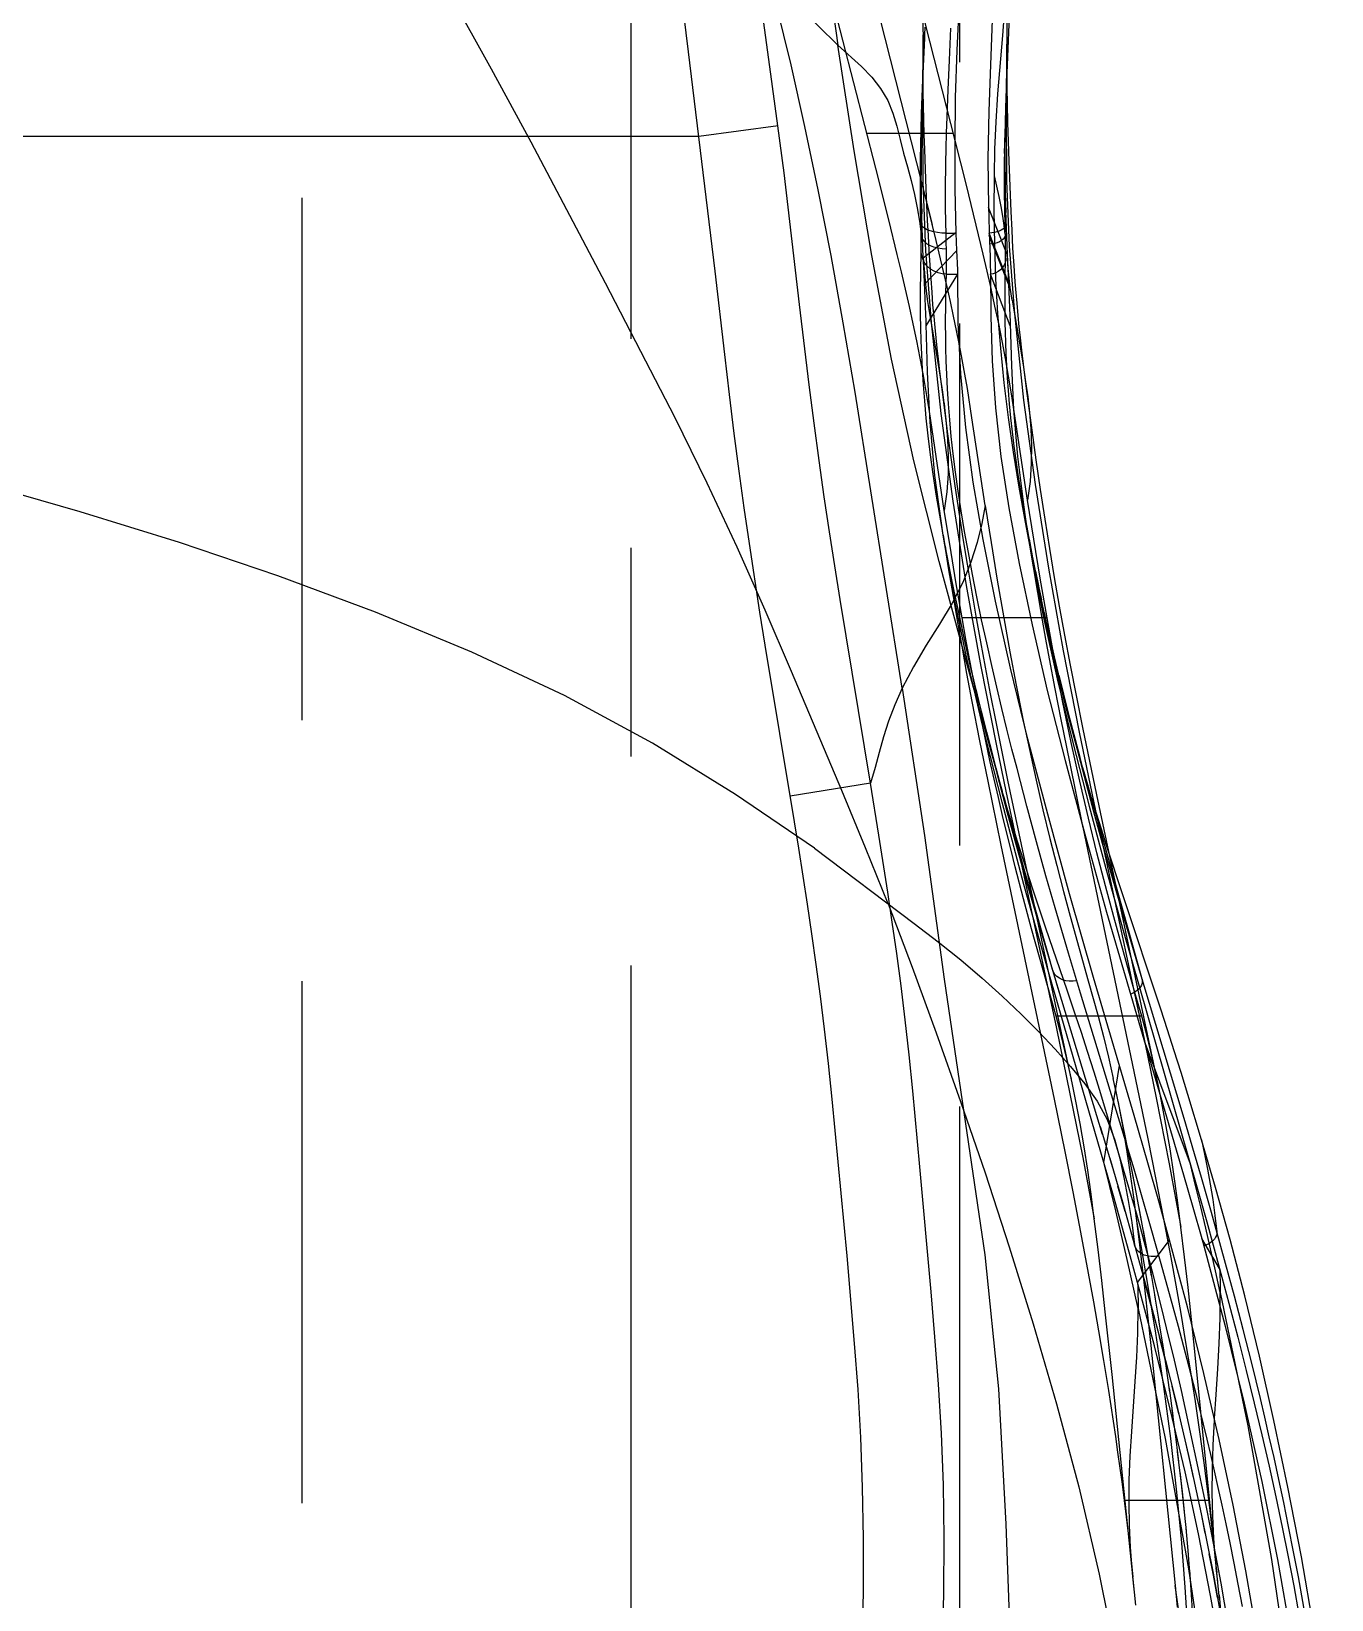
# Model space of a CAD drawing. Header units: inches. Extents: x 143011 to 144494, y -46023 to -44974.
# Drawn here: x 143815.29 to 143831.1, y -45360.09 to -45341.02 of the extents above; entities that cross this region are included whole.
import ezdxf

# ---------------------------------------------------------------- set-up
doc = ezdxf.new("R2010")
doc.units = ezdxf.units.IN
doc.header["$LTSCALE"] = 2
doc.header["$MEASUREMENT"] = 0
for name, pattern in [('CENTER', [50.8, 31.75, -6.35, 6.35, -6.35]), ('DASHED', [0.75, 0.5, -0.25]), ('HIDDEN', [9.525, 6.35, -3.175])]:
    doc.linetypes.add(name, pattern=pattern)
for name, color, linetype in [('CAV-COR', 1, 'CONTINUOUS'), ('DEFAULT_2', 8, 'HIDDEN'), ('wr2', 41, 'DASHED')]:
    doc.layers.add(name, color=color, linetype=linetype)

msp = doc.modelspace()

# ---------------------------------------------------------------- linework, layer by layer
at = {"layer": 'CAV-COR', "linetype": 'ByBlock'}
for p, q in [((143824.735, -45338.64), (143825.098, -45341.186)), ((143826.124, -45341.81), (143826.159, -45340.968)), ((143826.454, -45341.368), (143826.47, -45340.977)), ((143826.439, -45341.73), (143826.454, -45341.368)), ((143826.116, -45342.018), (143826.124, -45341.81)), ((143826.426, -45342.056), (143826.439, -45341.73)), ((143826.11, -45342.213), (143826.116, -45342.018)), ((143826.106, -45342.396), (143826.11, -45342.213)), ((143826.419, -45342.255), (143826.426, -45342.056)), ((143826.103, -45342.567), (143826.106, -45342.396)), ((143826.414, -45342.441), (143826.419, -45342.255)), ((143826.66, -45342.888), (143826.522, -45342.345)), ((143826.102, -45342.729), (143826.103, -45342.567)), ((143826.41, -45342.616), (143826.414, -45342.441)), ((143826.922, -45342.567), (143826.93, -45343.16)), ((143826.102, -45342.88), (143826.102, -45342.729)), ((143826.103, -45343.023), (143826.102, -45342.88)), ((143826.408, -45343.006), (143826.408, -45342.857)), ((143826.865, -45343.726), (143826.66, -45342.888)), ((143826.104, -45343.159), (143826.103, -45343.023)), ((143826.11, -45343.518), (143826.104, -45343.159)), ((143826.408, -45343.147), (143826.408, -45343.006)), ((143826.411, -45343.346), (143826.408, -45343.147)), ((143826.93, -45343.16), (143826.932, -45343.263)), ((143826.413, -45343.471), (143826.411, -45343.346)), ((143826.932, -45343.263), (143826.938, -45343.47)), ((143826.111, -45343.574), (143826.11, -45343.518)), ((143826.413, -45343.471), (143826.535, -45343.471)), ((143826.417, -45343.789), (143826.413, -45343.471)), ((143826.545, -45343.681), (143826.535, -45343.471)), ((143826.107, -45343.933), (143826.111, -45343.704)), ((143826.111, -45343.625), (143826.111, -45343.574)), ((143826.549, -45343.76), (143826.545, -45343.681)), ((143826.914, -45343.936), (143826.865, -45343.726)), ((143826.417, -45343.861), (143826.417, -45343.789)), ((143826.553, -45343.832), (143826.549, -45343.76)), ((143826.103, -45344.189), (143826.107, -45343.933)), ((143826.414, -45344.082), (143826.417, -45343.972)), ((143826.417, -45343.972), (143826.556, -45343.972)), ((143826.954, -45344.109), (143826.914, -45343.936)), ((143826.728, -45345.718), (143826.672, -45345.362)), ((143826.888, -45346.785), (143826.728, -45345.718)), ((143827.379, -45346.989), (143827.304, -45346.561)), ((143826.888, -45346.785), (143826.96, -45347.235)), ((143826.375, -45347.121), (143826.366, -45347.066)), ((143826.4, -45347.252), (143826.375, -45347.121)), ((143827.46, -45347.418), (143827.379, -45346.989)), ((143826.431, -45347.416), (143826.4, -45347.252)), ((143826.96, -45347.235), (143827.036, -45347.691)), ((143826.468, -45347.609), (143826.431, -45347.416)), ((143826.512, -45347.825), (143826.468, -45347.609)), ((143827.036, -45347.691), (143827.115, -45348.152)), ((143826.559, -45348.049), (143826.512, -45347.825)), ((143826.603, -45348.257), (143826.559, -45348.049)), ((143826.629, -45348.378), (143826.603, -45348.257)), ((143827.441, -45348.152), (143827.059, -45348.152)), ((143826.654, -45348.486), (143826.629, -45348.378)), ((143826.692, -45348.653), (143826.654, -45348.486)), ((143826.734, -45348.834), (143826.692, -45348.653)), ((143826.781, -45349.025), (143826.734, -45348.834)), ((143826.845, -45349.286), (143826.781, -45349.025)), ((143827.644, -45349.033), (143827.86, -45349.884)), ((143826.909, -45349.541), (143826.845, -45349.286)), ((143826.969, -45349.774), (143826.909, -45349.541)), ((143827.022, -45349.979), (143826.969, -45349.774)), ((143827.068, -45350.15), (143827.022, -45349.979)), ((143827.098, -45350.262), (143827.068, -45350.15)), ((143828.21, -45350.509), (143828.116, -45350.158)), ((143827.153, -45350.452), (143827.122, -45350.347)), ((143828.243, -45350.53), (143828.184, -45350.34)), ((143827.192, -45350.583), (143827.153, -45350.452)), ((143827.23, -45350.707), (143827.192, -45350.583)), ((143827.513, -45350.874), (143827.396, -45350.441)), ((143828.316, -45350.894), (143828.21, -45350.509)), ((143827.256, -45350.789), (143827.23, -45350.707)), ((143827.282, -45350.873), (143827.256, -45350.789)), ((143827.358, -45351.11), (143827.282, -45350.873)), ((143828.436, -45351.315), (143828.316, -45350.894)), ((143827.469, -45351.453), (143827.358, -45351.11)), ((143828.57, -45351.776), (143828.436, -45351.315)), ((143827.529, -45351.633), (143827.469, -45351.453)), ((143827.628, -45351.927), (143827.529, -45351.633)), ((143827.902, -45352.228), (143827.741, -45351.68)), ((143828.366, -45351.732), (143829.303, -45354.926)), ((143827.886, -45352.678), (143827.628, -45351.927)), ((143828.798, -45352.547), (143828.57, -45351.776)), ((143828.049, -45352.717), (143827.902, -45352.228)), ((143827.989, -45352.982), (143827.886, -45352.678)), ((143828.7, -45354.203), (143828.205, -45352.526)), ((143829.309, -45354.24), (143828.798, -45352.547)), ((143828.584, -45354.472), (143828.049, -45352.717)), ((143828.059, -45353.195), (143827.989, -45352.982)), ((143828.558, -45352.997), (143828.344, -45352.997)), ((143828.134, -45353.425), (143828.059, -45353.195)), ((143829.188, -45353.417), (143829.106, -45353.16)), ((143828.214, -45353.675), (143828.134, -45353.425)), ((143828.296, -45353.94), (143828.214, -45353.675)), ((143828.573, -45354.859), (143828.296, -45353.94)), ((143828.739, -45353.865), (143828.866, -45354.488)), ((143829.518, -45354.501), (143829.353, -45353.947)), ((143828.866, -45354.778), (143828.7, -45354.203)), ((143829.436, -45354.67), (143829.309, -45354.24)), ((143828.699, -45354.857), (143828.584, -45354.472)), ((143828.866, -45354.488), (143828.961, -45354.962)), ((143828.999, -45355.247), (143828.866, -45354.778)), ((143829.519, -45354.958), (143829.436, -45354.67)), ((143828.8, -45355.199), (143828.699, -45354.857)), ((143828.961, -45354.962), (143829.053, -45355.441)), ((143829.303, -45354.926), (143829.416, -45355.32)), ((143829.641, -45355.384), (143829.519, -45354.958)), ((143828.909, -45355.577), (143828.8, -45355.199)), ((143829.416, -45355.32), (143829.522, -45355.698)), ((143829.813, -45356.003), (143829.641, -45355.384)), ((143829.683, -45355.419), (143829.706, -45355.617)), ((143829.03, -45356.007), (143828.909, -45355.577)), ((143829.348, -45356.533), (143829.13, -45355.721)), ((143829.522, -45355.698), (143829.547, -45355.79)), ((143829.028, -45356.517), (143828.927, -45356.121)), ((143829.144, -45356.418), (143829.03, -45356.007)), ((143829.92, -45356.401), (143829.813, -45356.003)), ((143829.24, -45356.771), (143829.144, -45356.418)), ((143830.026, -45356.807), (143829.92, -45356.401)), ((143829.345, -45357.17), (143829.24, -45356.771)), ((143829.367, -45357.962), (143829.275, -45357.548)), ((143829.493, -45358.548), (143829.367, -45357.962))]:
    msp.add_line(p, q, dxfattribs=at)
for points in [[(143818.101, -45336.699), (143818.824, -45337.046), (143819.5, -45337.39), (143820.138, -45337.726), (143820.741, -45338.053), (143821.31, -45338.368), (143821.845, -45338.677), (143822.341, -45338.981), (143822.801, -45339.281), (143823.225, -45339.576), (143823.61, -45339.867), (143823.96, -45340.15), (143824.285, -45340.426), (143824.585, -45340.692), (143824.857, -45340.95), (143825.098, -45341.186)], [(143821.365, -45342.364), (143820.886, -45341.476), (143820.383, -45340.571), (143819.853, -45339.64), (143819.294, -45338.681), (143818.101, -45336.699)], [(143826.535, -45343.471), (143826.525, -45342.933), (143826.522, -45342.384), (143826.527, -45341.823), (143826.547, -45341.245), (143826.575, -45340.655), (143826.589, -45340.068), (143826.583, -45339.49), (143826.563, -45338.916), (143826.529, -45338.345)], [(143826.939, -45338.345), (143826.979, -45338.826), (143827.001, -45339.32), (143827.003, -45339.827), (143826.993, -45340.347), (143826.974, -45340.879), (143826.952, -45341.426), (143826.932, -45341.989), (143826.922, -45342.567)], [(143827.044, -45341.779), (143827.103, -45341.066), (143827.132, -45340.686)], [(143825.098, -45341.186), (143825.384, -45341.443), (143825.509, -45341.574), (143825.617, -45341.712), (143825.703, -45341.859), (143825.764, -45342.011), (143825.813, -45342.169), (143825.856, -45342.332), (143825.897, -45342.497), (143825.943, -45342.664), (143825.988, -45342.833), (143826.028, -45343), (143826.062, -45343.164)], [(143826.33, -45347.464), (143826.023, -45346.242), (143825.748, -45345.003), (143825.509, -45343.742), (143825.294, -45342.469), (143825.098, -45341.186)], [(143827.001, -45342.776), (143827.008, -45342.449), (143827.022, -45342.118), (143827.044, -45341.779)], [(143824.534, -45348.805), (143824.213, -45348.058), (143823.873, -45347.292), (143823.508, -45346.513), (143823.117, -45345.719), (143822.702, -45344.91), (143822.271, -45344.082), (143821.365, -45342.364)], [(143826.408, -45342.857), (143826.409, -45342.699), (143826.41, -45342.616)], [(143827.02, -45344.029), (143827.006, -45343.609), (143827, -45343.192), (143827.001, -45342.776)], [(143826.062, -45343.164), (143826.089, -45343.327), (143826.11, -45343.488)], [(143826.413, -45343.471), (143826.361, -45343.47), (143826.31, -45343.465), (143826.263, -45343.456), (143826.22, -45343.445), (143826.182, -45343.43), (143826.151, -45343.412), (143826.128, -45343.393), (143826.113, -45343.372), (143826.107, -45343.35)], [(143826.266, -45343.643), (143826.223, -45343.626), (143826.185, -45343.604), (143826.154, -45343.578), (143826.131, -45343.55), (143826.116, -45343.52), (143826.11, -45343.488)], [(143827.004, -45343.463), (143827, -45343.464), (143826.969, -45343.468), (143826.938, -45343.47)], [(143826.938, -45343.47), (143826.948, -45343.754), (143826.95, -45343.819), (143826.951, -45343.877), (143826.952, -45343.928)], [(143826.111, -45343.704), (143826.111, -45343.687), (143826.112, -45343.668), (143826.111, -45343.625)], [(143826.417, -45343.972), (143826.365, -45343.968), (143826.315, -45343.956), (143826.268, -45343.936), (143826.225, -45343.909), (143826.187, -45343.876), (143826.156, -45343.838), (143826.133, -45343.796), (143826.118, -45343.751), (143826.111, -45343.704)], [(143826.416, -45343.666), (143826.364, -45343.664), (143826.313, -45343.656), (143826.266, -45343.643)], [(143827.006, -45343.596), (143827.003, -45343.597), (143826.973, -45343.602), (143826.943, -45343.605)], [(143826.417, -45343.972), (143826.417, -45343.948), (143826.417, -45343.922), (143826.417, -45343.861)], [(143826.556, -45343.949), (143826.556, -45343.923), (143826.555, -45343.895), (143826.554, -45343.864), (143826.553, -45343.832)], [(143826.952, -45343.928), (143826.956, -45344.484), (143826.974, -45345.026), (143827.015, -45345.597), (143827.08, -45346.189), (143827.175, -45346.811)], [(143826.408, -45344.582), (143826.41, -45344.32), (143826.412, -45344.198), (143826.414, -45344.082)], [(143828.205, -45352.526), (143827.914, -45351.508), (143827.649, -45350.54), (143827.409, -45349.625), (143827.196, -45348.762), (143827.013, -45347.947), (143826.863, -45347.196), (143826.743, -45346.502), (143826.653, -45345.834), (143826.591, -45345.184), (143826.559, -45344.564), (143826.556, -45343.949)], [(143827.018, -45343.955), (143826.986, -45343.965), (143826.953, -45343.971)], [(143827.304, -45346.561), (143827.234, -45346.136), (143827.173, -45345.715), (143827.121, -45345.294), (143827.078, -45344.871), (143827.044, -45344.449), (143827.02, -45344.029)], [(143826.366, -45347.066), (143826.336, -45346.9), (143826.294, -45346.647), (143826.257, -45346.402), (143826.224, -45346.167), (143826.195, -45345.939), (143826.172, -45345.721), (143826.153, -45345.513), (143826.138, -45345.315), (143826.126, -45345.127), (143826.117, -45344.949), (143826.11, -45344.78), (143826.106, -45344.621), (143826.103, -45344.47), (143826.103, -45344.326), (143826.103, -45344.189)], [(143827.396, -45350.441), (143827.276, -45349.985), (143827.215, -45349.748), (143827.154, -45349.505), (143827.092, -45349.254), (143827.03, -45348.996), (143826.968, -45348.731), (143826.907, -45348.456), (143826.846, -45348.174), (143826.789, -45347.896), (143826.735, -45347.624), (143826.684, -45347.357), (143826.638, -45347.099), (143826.596, -45346.851), (143826.559, -45346.611), (143826.526, -45346.38), (143826.499, -45346.158), (143826.476, -45345.945), (143826.457, -45345.742), (143826.442, -45345.548), (143826.431, -45345.365), (143826.422, -45345.19), (143826.415, -45345.026), (143826.411, -45344.871), (143826.409, -45344.723), (143826.408, -45344.582)], [(143826.672, -45345.362), (143826.641, -45345.185), (143826.61, -45345.009), (143826.576, -45344.833), (143826.572, -45344.813)], [(143824.812, -45350.954), (143823.851, -45350.299), (143822.843, -45349.674), (143821.773, -45349.097), (143820.644, -45348.567), (143819.475, -45348.08), (143818.286, -45347.638), (143817.088, -45347.236), (143815.882, -45346.861), (143814.681, -45346.518), (143813.47, -45346.212), (143812.194, -45345.928), (143810.84, -45345.661), (143809.439, -45345.415), (143808.065, -45345.199)], [(143827.175, -45346.811), (143827.301, -45347.49), (143827.459, -45348.235), (143827.644, -45349.033)], [(143827.105, -45350.286), (143826.662, -45348.689), (143826.33, -45347.464)], [(143827.873, -45349.244), (143827.758, -45348.777), (143827.649, -45348.311), (143827.549, -45347.857), (143827.46, -45347.418)], [(143827.115, -45348.152), (143827.189, -45348.565), (143827.266, -45348.969), (143827.344, -45349.36)], [(143825.708, -45351.628), (143825.435, -45350.948), (143825.145, -45350.249), (143824.534, -45348.805)], [(143828.073, -45349.968), (143828.021, -45349.786), (143827.97, -45349.605), (143827.921, -45349.425), (143827.873, -45349.244)], [(143827.86, -45349.884), (143828.099, -45350.784), (143828.366, -45351.732)], [(143828.184, -45350.34), (143828.128, -45350.152), (143828.073, -45349.968)], [(143827.122, -45350.347), (143827.105, -45350.286), (143827.104, -45350.285)], [(143827.145, -45350.278), (143827.211, -45350.598), (143827.245, -45350.754)], [(143828.798, -45352.547), (143828.644, -45351.99), (143828.197, -45350.402)], [(143828.567, -45351.533), (143828.366, -45350.918), (143828.304, -45350.722), (143828.243, -45350.53)], [(143828.072, -45350.683), (143828.075, -45350.696), (143828.739, -45353.865)], [(143824.812, -45350.954), (143826.026, -45351.868), (143826.317, -45352.09), (143826.593, -45352.312), (143826.852, -45352.534), (143827.097, -45352.754), (143827.327, -45352.972), (143827.541, -45353.186), (143827.74, -45353.397), (143827.928, -45353.608), (143828.102, -45353.817), (143828.252, -45354.029), (143828.373, -45354.252), (143828.466, -45354.503)], [(143827.741, -45351.68), (143827.628, -45351.288), (143827.571, -45351.084), (143827.513, -45350.874)], [(143829.106, -45353.16), (143829.025, -45352.91), (143828.567, -45351.533)], [(143825.708, -45351.628), (143825.999, -45352.399), (143826.291, -45353.199), (143826.589, -45354.034), (143826.888, -45354.902), (143827.182, -45355.801), (143827.474, -45356.736), (143827.758, -45357.709), (143828.028, -45358.722), (143828.276, -45359.781), (143828.499, -45360.889), (143828.696, -45362.043), (143828.858, -45363.244), (143828.981, -45364.497), (143829.069, -45365.796), (143829.131, -45367.139)], [(143828.004, -45352.567), (143827.957, -45352.572), (143827.911, -45352.571), (143827.868, -45352.564), (143827.844, -45352.557)], [(143828.798, -45352.547), (143828.8, -45352.57), (143828.798, -45352.593), (143828.79, -45352.617), (143828.777, -45352.64), (143828.76, -45352.662), (143828.739, -45352.682), (143828.715, -45352.7), (143828.687, -45352.716), (143828.658, -45352.729)], [(143829.353, -45353.947), (143829.271, -45353.679), (143829.188, -45353.417)], [(143829.868, -45355.713), (143829.689, -45355.08), (143829.518, -45354.501)], [(143829.518, -45354.501), (143829.557, -45354.676), (143829.592, -45354.855), (143829.625, -45355.038), (143829.656, -45355.226), (143829.683, -45355.419)], [(143828.927, -45356.121), (143828.875, -45355.927), (143828.824, -45355.736), (143828.772, -45355.548), (143828.721, -45355.364), (143828.67, -45355.188), (143828.573, -45354.859)], [(143829.13, -45355.721), (143829.098, -45355.602), (143828.999, -45355.247)], [(143829.706, -45355.617), (143829.707, -45355.639), (143829.702, -45355.662), (143829.692, -45355.685), (143829.678, -45355.707), (143829.658, -45355.728), (143829.635, -45355.747), (143829.608, -45355.764), (143829.579, -45355.779), (143829.547, -45355.79)], [(143831.103, -45361.891), (143831.026, -45361.332), (143830.887, -45360.446), (143830.736, -45359.571), (143830.572, -45358.725), (143830.4, -45357.913), (143830.226, -45357.131), (143830.047, -45356.396), (143829.868, -45355.713)], [(143829.004, -45355.914), (143828.956, -45355.918), (143828.909, -45355.918), (143828.872, -45355.913)], [(143829.547, -45355.79), (143829.802, -45356.75), (143830.039, -45357.704), (143830.253, -45358.655), (143830.444, -45359.605), (143830.611, -45360.552), (143830.754, -45361.497)], [(143829.275, -45357.548), (143829.227, -45357.339), (143829.178, -45357.129), (143829.128, -45356.922), (143829.028, -45356.517)], [(143830.8, -45367.091), (143830.777, -45366.431), (143830.744, -45365.752), (143830.701, -45365.054), (143830.649, -45364.34), (143830.586, -45363.611), (143830.51, -45362.863), (143830.42, -45362.099), (143830.317, -45361.323), (143830.198, -45360.537), (143830.06, -45359.743), (143829.906, -45358.945), (143829.736, -45358.143), (143829.55, -45357.34), (143829.348, -45356.533)], [(143829.678, -45357.891), (143829.698, -45357.597), (143829.718, -45357.285), (143829.734, -45356.977), (143829.746, -45356.67), (143829.747, -45356.543)], [(143830.977, -45361.54), (143830.938, -45361.27), (143830.896, -45360.995), (143830.852, -45360.711), (143830.804, -45360.418), (143830.752, -45360.117), (143830.698, -45359.816), (143830.64, -45359.51), (143830.58, -45359.203), (143830.52, -45358.909), (143830.461, -45358.631), (143830.403, -45358.364), (143830.345, -45358.111), (143830.29, -45357.873), (143830.237, -45357.648), (143830.184, -45357.43), (143830.131, -45357.217), (143830.026, -45356.807)], [(143829.462, -45357.623), (143829.422, -45357.466), (143829.345, -45357.17)], [(143829.971, -45357.43), (143830.084, -45357.98), (143830.373, -45359.606), (143830.612, -45361.233), (143830.797, -45362.839), (143830.937, -45364.432), (143831.04, -45366.069)], [(143830.017, -45360.175), (143829.967, -45359.906), (143829.917, -45359.649), (143829.868, -45359.403), (143829.819, -45359.169), (143829.771, -45358.944), (143829.724, -45358.73), (143829.677, -45358.525), (143829.632, -45358.328), (143829.588, -45358.14), (143829.545, -45357.96), (143829.462, -45357.623)], [(143830.226, -45363.201), (143830.194, -45362.892), (143830.16, -45362.587), (143830.124, -45362.284), (143830.086, -45361.984), (143830.047, -45361.693), (143830.007, -45361.41), (143829.966, -45361.137), (143829.924, -45360.872), (143829.883, -45360.617), (143829.842, -45360.372), (143829.8, -45360.13), (143829.758, -45359.892), (143829.715, -45359.657), (143829.672, -45359.425), (143829.627, -45359.194), (143829.581, -45358.966), (143829.493, -45358.548)]]:
    msp.add_lwpolyline(points, dxfattribs=at)
at = {"layer": 'DEFAULT_2', "color": 8, "linetype": 'HIDDEN'}
for p, q in [((143825.558, -45342.68), (143824.434, -45338.311)), ((143824.95, -45338.262), (143826.244, -45343.366)), ((143826.216, -45341.138), (143825.692, -45339.037)), ((143823.281, -45341.265), (143823.152, -45340.244)), ((143827.145, -45340.478), (143827.154, -45341.174)), ((143827.145, -45341.82), (143827.185, -45340.832)), ((143826.133, -45341.305), (143826.134, -45341.058)), ((143826.134, -45341.058), (143826.133, -45341.127)), ((143826.133, -45341.127), (143826.109, -45342.548)), ((143826.134, -45341.168), (143826.125, -45342.029)), ((143826.128, -45341.701), (143826.154, -45341.099)), ((143826.522, -45342.345), (143826.216, -45341.138)), ((143827.152, -45341.211), (143827.139, -45341.962)), ((143827.154, -45341.075), (143827.152, -45341.211)), ((143827.153, -45341.377), (143827.154, -45341.174)), ((143827.158, -45341.505), (143827.174, -45341.132)), ((143823.605, -45343.935), (143823.281, -45341.265)), ((143826.133, -45341.484), (143826.133, -45341.305)), ((143827.153, -45341.523), (143827.153, -45341.377)), ((143826.134, -45341.604), (143826.133, -45341.484)), ((143826.136, -45341.756), (143826.134, -45341.604)), ((143827.153, -45341.551), (143827.131, -45342.243)), ((143827.155, -45341.7), (143827.153, -45341.523)), ((143826.139, -45341.921), (143826.136, -45341.756)), ((143827.135, -45342.108), (143827.145, -45341.82)), ((143827.159, -45341.901), (143827.155, -45341.7)), ((143826.12, -45341.887), (143826.116, -45342.039)), ((143826.119, -45341.937), (143826.12, -45341.888)), ((143826.12, -45341.888), (143826.121, -45341.844)), ((143826.121, -45341.844), (143826.12, -45341.887)), ((143826.143, -45342.095), (143826.139, -45341.921)), ((143827.139, -45341.945), (143827.14, -45341.891)), ((143827.164, -45342.124), (143827.159, -45341.901)), ((143824.369, -45342.167), (143823.406, -45342.297)), ((143824.442, -45342.738), (143824.368, -45342.167)), ((143826.116, -45342.039), (143826.113, -45342.149)), ((143826.125, -45342.029), (143826.13, -45342.846)), ((143826.148, -45342.273), (143826.143, -45342.095)), ((143827.133, -45342.157), (143827.132, -45342.254)), ((143827.136, -45342.028), (143827.133, -45342.157)), ((143827.171, -45342.356), (143827.164, -45342.124)), ((143823.406, -45342.297), (143810.527, -45342.297)), ((143826.501, -45342.261), (143825.45, -45342.261)), ((143826.11, -45342.4), (143826.109, -45342.53)), ((143826.111, -45342.271), (143826.11, -45342.4)), ((143826.154, -45342.456), (143826.148, -45342.273)), ((143827.18, -45342.597), (143827.171, -45342.356)), ((143826.109, -45342.53), (143826.109, -45342.663)), ((143826.172, -45342.932), (143826.154, -45342.456)), ((143827.129, -45342.445), (143827.129, -45342.579)), ((143827.129, -45342.579), (143827.129, -45342.68)), ((143825.717, -45343.311), (143825.558, -45342.68)), ((143826.109, -45342.652), (143826.11, -45342.766)), ((143827.129, -45342.664), (143827.13, -45342.786)), ((143827.205, -45343.207), (143827.18, -45342.597)), ((143826.113, -45343.01), (143826.111, -45342.901)), ((143826.13, -45342.846), (143826.162, -45343.688)), ((143826.189, -45343.316), (143826.172, -45342.932)), ((143827.133, -45343.001), (143827.131, -45342.895)), ((143826.116, -45343.128), (143826.113, -45343.002)), ((143826.115, -45343.11), (143826.119, -45343.237)), ((143826.292, -45343.563), (143826.194, -45343.163)), ((143827.156, -45343.732), (143826.93, -45343.16)), ((143827.133, -45342.986), (143827.135, -45343.099)), ((143827.135, -45343.099), (143827.139, -45343.222)), ((143826.198, -45343.502), (143826.189, -45343.316)), ((143827.134, -45343.575), (143827.127, -45343.18)), ((143827.216, -45343.435), (143827.205, -45343.207)), ((143826.136, -45343.771), (143826.446, -45343.53)), ((143826.208, -45343.684), (143826.198, -45343.502)), ((143826.446, -45343.53), (143826.535, -45343.461)), ((143827.17, -45344.061), (143826.938, -45343.47)), ((143827.172, -45344.094), (143826.939, -45343.501)), ((143827.227, -45343.654), (143827.216, -45343.435)), ((143826.15, -45344.094), (143826.545, -45343.681)), ((143826.162, -45343.688), (143826.23, -45344.558)), ((143826.218, -45343.86), (143826.208, -45343.684)), ((143827.135, -45343.65), (143827.134, -45343.575)), ((143827.156, -45343.732), (143827.163, -45343.897)), ((143826.141, -45343.879), (143826.136, -45343.771)), ((143826.167, -45344.461), (143826.141, -45343.879)), ((143826.23, -45344.029), (143826.218, -45343.86)), ((143827.132, -45344.037), (143827.136, -45343.758)), ((143827.163, -45343.897), (143827.19, -45344.473)), ((143826.172, -45344.598), (143826.556, -45343.972)), ((143826.242, -45344.19), (143826.23, -45344.029)), ((143827.194, -45344.598), (143826.953, -45343.971)), ((143826.962, -45344.147), (143826.954, -45344.109)), ((143827.13, -45344.231), (143827.132, -45344.037)), ((143826.254, -45344.342), (143826.242, -45344.19)), ((143827.216, -45344.287), (143827.326, -45344.927)), ((143826.17, -45344.539), (143826.167, -45344.461)), ((143826.208, -45344.426), (143826.313, -45345.047)), ((143826.267, -45344.485), (143826.254, -45344.342)), ((143826.279, -45344.618), (143826.267, -45344.485)), ((143827.29, -45344.475), (143827.276, -45344.324)), ((143827.303, -45344.611), (143827.29, -45344.475)), ((143826.23, -45344.558), (143826.348, -45345.664)), ((143826.292, -45344.745), (143826.279, -45344.618)), ((143827.318, -45344.745), (143827.303, -45344.611)), ((143826.305, -45344.87), (143826.292, -45344.745)), ((143826.321, -45345.005), (143826.305, -45344.87)), ((143827.335, -45344.894), (143827.318, -45344.745)), ((143826.339, -45345.155), (143826.321, -45345.005)), ((143827.356, -45345.066), (143827.335, -45344.894)), ((143827.393, -45345.36), (143827.356, -45345.066)), ((143826.37, -45345.403), (143826.339, -45345.155)), ((143825.881, -45349.008), (143825.307, -45345.407)), ((143826.436, -45345.911), (143826.37, -45345.403)), ((143827.46, -45345.868), (143827.393, -45345.36)), ((143826.392, -45346.847), (143826.211, -45345.642)), ((143827.404, -45346.72), (143827.242, -45345.641)), ((143826.348, -45345.664), (143826.495, -45346.732)), ((143827.434, -45346.492), (143827.404, -45346.72)), ((143827.48, -45347.193), (143827.404, -45346.72)), ((143826.461, -45347.278), (143826.392, -45346.847)), ((143827.41, -45347.112), (143827.364, -45346.853)), ((143826.376, -45347.147), (143826.439, -45347.541)), ((143827.444, -45347.288), (143827.392, -45347.011)), ((143826.409, -45347.304), (143826.4, -45347.252)), ((143826.533, -45347.713), (143826.461, -45347.278)), ((143827.478, -45347.465), (143827.427, -45347.193)), ((143827.559, -45347.67), (143827.48, -45347.193)), ((143826.434, -45347.435), (143826.431, -45347.416)), ((143826.439, -45347.541), (143826.498, -45347.893)), ((143827.514, -45347.641), (143827.47, -45347.416)), ((143827.471, -45347.531), (143827.524, -45347.842)), ((143826.489, -45347.711), (143826.468, -45347.609)), ((143826.608, -45348.152), (143826.533, -45347.713)), ((143827.541, -45347.762), (143827.504, -45347.585)), ((143827.576, -45347.932), (143827.514, -45347.641)), ((143827.642, -45348.152), (143827.559, -45347.67)), ((143825.494, -45350.16), (143825.124, -45347.926)), ((143826.498, -45347.893), (143826.548, -45348.185)), ((143827.524, -45347.842), (143827.582, -45348.179)), ((143827.624, -45348.161), (143827.55, -45347.816)), ((143824.214, -45348.483), (143824.149, -45348.082)), ((143827.661, -45348.327), (143827.61, -45348.087)), ((143826.548, -45348.185), (143826.603, -45348.497)), ((143827.059, -45348.152), (143826.608, -45348.152)), ((143827.642, -45348.152), (143827.441, -45348.152)), ((143827.582, -45348.179), (143827.624, -45348.412)), ((143827.697, -45348.488), (143827.639, -45348.218)), ((143827.738, -45348.674), (143827.642, -45348.152)), ((143824.57, -45350.63), (143824.214, -45348.483)), ((143826.603, -45348.497), (143826.663, -45348.826)), ((143827.624, -45348.412), (143827.668, -45348.649)), ((143827.699, -45348.48), (143827.668, -45348.347)), ((143827.733, -45348.624), (143827.699, -45348.48)), ((143827.668, -45348.649), (143827.737, -45349.014)), ((143827.842, -45349.092), (143827.733, -45348.624)), ((143827.835, -45349.179), (143827.738, -45348.674)), ((143826.663, -45348.826), (143826.728, -45349.169)), ((143827.844, -45349.079), (143827.788, -45348.849)), ((143827.737, -45349.014), (143827.81, -45349.389)), ((143827.919, -45349.374), (143827.844, -45349.079)), ((143826.728, -45349.169), (143826.821, -45349.645)), ((143827.935, -45349.667), (143827.835, -45349.179)), ((143827.915, -45349.383), (143827.842, -45349.092)), ((143827.97, -45349.605), (143827.873, -45349.244)), ((143827.81, -45349.389), (143827.913, -45349.903)), ((143827.991, -45349.681), (143827.915, -45349.383)), ((143827.986, -45349.633), (143827.919, -45349.374)), ((143826.821, -45349.645), (143826.92, -45350.139)), ((143828.043, -45349.848), (143827.986, -45349.633)), ((143826.979, -45349.828), (143826.969, -45349.774)), ((143828.039, -45350.137), (143827.935, -45349.667)), ((143828.116, -45350.158), (143827.991, -45349.681)), ((143828.197, -45350.402), (143828.021, -45349.786)), ((143827.913, -45349.903), (143828.072, -45350.683)), ((143828.074, -45349.963), (143828.043, -45349.848)), ((143828.088, -45350.015), (143828.074, -45349.963)), ((143828.104, -45350.068), (143828.088, -45350.014)), ((143825.494, -45350.16), (143824.518, -45350.32)), ((143825.597, -45350.796), (143825.494, -45350.16)), ((143826.92, -45350.139), (143827.078, -45350.914)), ((143827.952, -45353.827), (143827.166, -45350.125)), ((143828.138, -45350.186), (143828.128, -45350.152)), ((143827.708, -45352.429), (143827.105, -45350.286)), ((143828.191, -45350.36), (143828.184, -45350.34)), ((143827.275, -45350.936), (143827.158, -45350.509)), ((143824.622, -45350.953), (143824.57, -45350.63)), ((143827.245, -45350.754), (143827.755, -45353.145)), ((143827.078, -45350.914), (143827.726, -45354.004)), ((143827.389, -45351.342), (143827.275, -45350.936)), ((143827.5, -45351.726), (143827.389, -45351.342)), ((143827.607, -45352.088), (143827.5, -45351.726)), ((143827.797, -45352.726), (143827.607, -45352.088)), ((143828.566, -45351.955), (143829.463, -45355.07)), ((143828.448, -45355.181), (143827.659, -45352.458)), ((143827.71, -45352.438), (143827.708, -45352.429)), ((143828.718, -45352.738), (143828.637, -45352.45)), ((143828.316, -45354.434), (143827.753, -45352.579)), ((143828.14, -45352.566), (143828.263, -45352.997)), ((143828.793, -45352.997), (143828.718, -45352.738)), ((143828.344, -45352.997), (143827.753, -45352.997)), ((143828.793, -45352.997), (143828.558, -45352.997)), ((143828.858, -45353.24), (143828.793, -45352.997)), ((143827.755, -45353.145), (143827.92, -45353.942)), ((143828.919, -45353.494), (143828.858, -45353.24)), ((143829.386, -45354.797), (143828.827, -45353.301)), ((143828.332, -45354.777), (143828.522, -45353.596)), ((143828.389, -45353.494), (143828.447, -45353.755)), ((143828.978, -45353.757), (143828.919, -45353.494)), ((143828.489, -45353.955), (143828.447, -45353.755)), ((143825.21, -45355.911), (143825.028, -45354.005)), ((143826.096, -45354.829), (143826.008, -45353.904)), ((143827.726, -45354.004), (143827.857, -45354.643)), ((143828.614, -45354.572), (143828.468, -45353.853)), ((143828.502, -45354.026), (143828.555, -45354.305)), ((143828.288, -45354.337), (143828.436, -45354.836)), ((143828.555, -45354.305), (143828.604, -45354.593)), ((143828.708, -45355.048), (143828.598, -45354.491)), ((143827.857, -45354.643), (143827.954, -45355.131)), ((143828.403, -45354.722), (143828.549, -45355.227)), ((143828.792, -45355.487), (143828.675, -45354.878)), ((143827.954, -45355.131), (143828.049, -45355.622)), ((143828.539, -45355.503), (143828.448, -45355.181)), ((143828.591, -45355.37), (143828.503, -45355.063)), ((143829.463, -45355.07), (143829.583, -45355.497)), ((143828.549, -45355.227), (143828.709, -45355.793)), ((143828.693, -45355.196), (143828.758, -45355.71)), ((143828.848, -45355.789), (143828.761, -45355.325)), ((143828.652, -45355.909), (143828.539, -45355.503)), ((143829.053, -45355.441), (143829.145, -45355.931)), ((143829.583, -45355.497), (143829.739, -45356.065)), ((143828.049, -45355.622), (143828.143, -45356.123)), ((143828.741, -45356.236), (143829.13, -45355.721)), ((143828.902, -45356.091), (143828.814, -45355.602)), ((143829.739, -45356.065), (143829.522, -45355.698)), ((143829.69, -45356.094), (143829.572, -45355.573)), ((143828.741, -45356.236), (143828.652, -45355.909)), ((143828.709, -45355.793), (143828.706, -45355.779)), ((143828.913, -45356.156), (143828.864, -45355.879)), ((143829.145, -45355.931), (143829.206, -45356.268)), ((143828.143, -45356.123), (143828.206, -45356.47)), ((143828.75, -45356.551), (143828.616, -45355.954)), ((143828.961, -45356.431), (143828.902, -45356.091)), ((143829.749, -45356.356), (143829.69, -45356.094)), ((143828.909, -45356.517), (143828.816, -45356.176)), ((143829.206, -45356.268), (143829.267, -45356.613)), ((143829.434, -45357.033), (143829.356, -45356.295)), ((143828.206, -45356.47), (143828.268, -45356.824)), ((143828.831, -45356.337), (143828.902, -45357.001)), ((143829.006, -45356.706), (143828.954, -45356.391)), ((143829.747, -45356.543), (143829.749, -45356.356)), ((143829.749, -45356.356), (143829.971, -45357.43)), ((143828.432, -45357.353), (143828.35, -45356.591)), ((143829.05, -45356.986), (143829.003, -45356.689)), ((143829.267, -45356.613), (143829.327, -45356.964)), ((143828.268, -45356.824), (143828.329, -45357.184)), ((143829.084, -45357.185), (143829.01, -45356.901)), ((143828.902, -45357.001), (143829.201, -45359.919)), ((143829.094, -45357.279), (143829.049, -45356.979)), ((143829.327, -45356.964), (143829.385, -45357.321)), ((143829.739, -45360.092), (143829.434, -45357.033)), ((143828.329, -45357.184), (143828.388, -45357.549)), ((143829.136, -45357.57), (143829.09, -45357.25)), ((143828.722, -45360.158), (143828.432, -45357.353)), ((143829.385, -45357.321), (143829.441, -45357.684)), ((143829.175, -45357.858), (143829.129, -45357.519)), ((143829.245, -45357.833), (143829.162, -45357.495)), ((143829.211, -45358.14), (143829.165, -45357.783)), ((143829.441, -45357.684), (143829.495, -45358.053)), ((143829.245, -45358.414), (143829.198, -45358.04)), ((143829.287, -45358.781), (143829.259, -45358.538)), ((143829.313, -45359.02), (143829.287, -45358.781)), ((143829.573, -45358.621), (143829.621, -45359.009)), ((143828.591, -45358.883), (143829.619, -45358.883)), ((143829.336, -45359.257), (143829.306, -45358.951)), ((143829.621, -45359.009), (143829.667, -45359.405)), ((143829.667, -45359.405), (143829.7, -45359.708)), ((143829.398, -45360.034), (143829.377, -45359.729)), ((143829.7, -45359.708), (143829.706, -45359.761)), ((143829.719, -45359.873), (143829.7, -45359.708)), ((143828.703, -45359.964), (143828.686, -45359.815)), ((143829.201, -45359.919), (143829.226, -45360.183)), ((143829.413, -45360.302), (143829.393, -45359.962))]:
    msp.add_line(p, q, dxfattribs=at)
for points in [[(143824.135, -45333.377), (143825.097, -45335.93), (143825.302, -45336.495), (143825.503, -45337.082), (143825.693, -45337.697), (143825.859, -45338.343), (143825.991, -45339.02), (143826.08, -45339.729), (143826.125, -45340.469), (143826.134, -45341.167)], [(143825.307, -45345.407), (143825.163, -45344.563), (143825.014, -45343.743), (143824.859, -45342.946), (143824.697, -45342.174), (143824.528, -45341.425), (143824.351, -45340.701), (143824.163, -45340.002), (143823.965, -45339.328)], [(143824.368, -45342.167), (143824.304, -45341.688), (143824.174, -45340.736)], [(143827.154, -45341.07), (143827.153, -45341.27), (143827.144, -45342.054), (143827.149, -45342.836), (143827.18, -45343.631), (143827.245, -45344.454)], [(143827.127, -45343.18), (143827.124, -45342.968), (143827.123, -45342.856), (143827.123, -45342.741), (143827.124, -45342.623), (143827.135, -45342.115)], [(143827.125, -45342.501), (143827.128, -45342.374), (143827.131, -45342.243)], [(143824.749, -45345.317), (143824.631, -45344.34), (143824.442, -45342.738)], [(143826.136, -45343.771), (143826.116, -45343.158), (143826.109, -45342.616)], [(143827.133, -45343.486), (143827.12, -45343.377), (143827.103, -45343.265), (143827.084, -45343.148), (143827.059, -45343.027), (143827.032, -45342.902), (143827.001, -45342.776)], [(143827.129, -45342.612), (143827.137, -45343.196), (143827.156, -45343.732)], [(143826.211, -45345.642), (143826.175, -45345.422), (143826.137, -45345.205), (143826.099, -45344.994), (143826.057, -45344.783), (143826.014, -45344.573), (143825.968, -45344.363), (143825.92, -45344.154), (143825.871, -45343.943), (143825.82, -45343.733), (143825.717, -45343.311)], [(143827.13, -45343.378), (143827.128, -45343.394), (143827.12, -45343.409), (143827.105, -45343.423), (143827.085, -45343.436), (143827.059, -45343.448), (143827.03, -45343.457), (143827.004, -45343.463)], [(143827.122, -45343.526), (143827.108, -45343.544), (143827.087, -45343.562), (143827.062, -45343.577), (143827.033, -45343.588), (143827.006, -45343.596)], [(143827.133, -45343.486), (143827.131, -45343.506), (143827.122, -45343.526)], [(143826.425, -45344.123), (143826.382, -45343.94), (143826.292, -45343.563)], [(143827.136, -45343.758), (143827.136, -45343.736), (143827.136, -45343.711), (143827.135, -45343.65)], [(143827.216, -45344.287), (143827.203, -45344.21), (143827.192, -45344.133), (143827.183, -45344.056), (143827.175, -45343.977), (143827.168, -45343.897), (143827.156, -45343.732)], [(143827.255, -45344.062), (143827.241, -45343.864), (143827.234, -45343.761), (143827.227, -45343.654)], [(143826.136, -45343.771), (143826.146, -45343.911), (143826.157, -45344.047), (143826.171, -45344.177), (143826.188, -45344.303), (143826.208, -45344.426)], [(143827.136, -45343.777), (143827.134, -45343.809), (143827.127, -45343.839), (143827.115, -45343.868), (143827.097, -45343.895), (143827.075, -45343.919), (143827.048, -45343.939), (143827.019, -45343.954), (143827.018, -45343.955)], [(143824.149, -45348.082), (143824.021, -45347.248), (143823.958, -45346.813), (143823.897, -45346.366), (143823.837, -45345.907), (143823.778, -45345.434), (143823.721, -45344.949), (143823.605, -45343.935)], [(143826.572, -45344.813), (143826.541, -45344.656), (143826.504, -45344.48), (143826.465, -45344.303), (143826.425, -45344.123)], [(143827.276, -45344.324), (143827.262, -45344.154), (143827.255, -45344.062)], [(143827.096, -45344.783), (143827.053, -45344.571), (143827.008, -45344.358), (143826.962, -45344.147)], [(143827.378, -45346.935), (143827.347, -45346.759), (143827.318, -45346.583), (143827.291, -45346.409), (143827.265, -45346.235), (143827.241, -45346.062), (143827.22, -45345.889), (143827.201, -45345.717), (143827.185, -45345.549), (143827.172, -45345.387), (143827.161, -45345.23), (143827.152, -45345.08), (143827.144, -45344.939), (143827.139, -45344.805), (143827.135, -45344.678), (143827.132, -45344.558), (143827.13, -45344.444), (143827.13, -45344.335), (143827.13, -45344.231)], [(143827.19, -45344.473), (143827.192, -45344.541), (143827.194, -45344.571)], [(143827.245, -45344.454), (143827.356, -45345.502), (143827.495, -45346.531), (143827.657, -45347.547), (143827.838, -45348.552), (143828.032, -45349.542), (143828.232, -45350.5)], [(143826.188, -45345.163), (143826.171, -45344.58), (143826.17, -45344.539)], [(143827.194, -45344.571), (143827.209, -45345.087), (143827.234, -45345.617), (143827.283, -45346.189), (143827.357, -45346.804), (143827.401, -45347.096)], [(143827.173, -45345.211), (143827.135, -45344.997), (143827.096, -45344.783)], [(143826.313, -45345.047), (143826.342, -45345.224), (143826.369, -45345.406), (143826.387, -45345.539)], [(143827.326, -45344.927), (143827.354, -45345.1), (143827.381, -45345.279), (143827.399, -45345.408)], [(143826.376, -45347.146), (143826.278, -45346.418), (143826.218, -45345.77), (143826.188, -45345.163)], [(143827.242, -45345.641), (143827.208, -45345.426), (143827.173, -45345.211)], [(143825.124, -45347.926), (143825.059, -45347.52), (143824.995, -45347.105), (143824.932, -45346.677), (143824.87, -45346.237), (143824.809, -45345.784), (143824.749, -45345.317)], [(143827.399, -45345.41), (143827.406, -45345.463), (143827.427, -45345.654), (143827.443, -45345.851), (143827.452, -45346.057), (143827.45, -45346.271), (143827.434, -45346.492)], [(143826.388, -45345.541), (143826.394, -45345.593), (143826.416, -45345.785), (143826.432, -45345.983), (143826.44, -45346.188), (143826.438, -45346.401), (143826.423, -45346.62), (143826.392, -45346.847)], [(143827.166, -45350.125), (143827.021, -45349.414), (143826.954, -45349.074), (143826.892, -45348.751), (143826.835, -45348.441), (143826.78, -45348.131), (143826.726, -45347.816), (143826.673, -45347.5), (143826.622, -45347.184), (143826.573, -45346.866), (143826.525, -45346.546), (143826.48, -45346.228), (143826.436, -45345.911)], [(143828.245, -45350.305), (143828.075, -45349.483), (143827.998, -45349.097), (143827.926, -45348.726), (143827.857, -45348.362), (143827.794, -45348.007), (143827.733, -45347.659), (143827.675, -45347.308), (143827.618, -45346.949), (143827.562, -45346.588), (143827.51, -45346.227), (143827.46, -45345.868)], [(143826.888, -45346.785), (143826.847, -45347.004), (143826.79, -45347.235), (143826.716, -45347.475), (143826.615, -45347.722), (143826.487, -45347.972), (143826.335, -45348.226), (143826.172, -45348.485), (143826.016, -45348.747), (143825.881, -45349.008)], [(143826.495, -45346.732), (143826.659, -45347.759), (143826.836, -45348.743), (143827.022, -45349.687), (143827.145, -45350.278)], [(143827.659, -45352.458), (143827.361, -45351.393), (143827.094, -45350.391), (143826.856, -45349.456), (143826.655, -45348.589), (143826.493, -45347.805), (143826.375, -45347.121)], [(143827.399, -45347.084), (143827.412, -45347.169), (143827.471, -45347.531)], [(143827.401, -45347.096), (143827.463, -45347.458), (143827.599, -45348.148), (143827.764, -45348.891), (143827.953, -45349.669), (143828.154, -45350.443), (143828.358, -45351.201), (143828.566, -45351.955)], [(143826.616, -45348.319), (143826.608, -45348.281), (143826.603, -45348.257)], [(143827.356, -45351.568), (143827.254, -45351.181), (143827.203, -45350.978), (143827.151, -45350.77), (143827.1, -45350.557), (143827.049, -45350.338), (143826.998, -45350.114), (143826.947, -45349.885), (143826.896, -45349.651), (143826.847, -45349.412), (143826.798, -45349.168), (143826.749, -45348.921), (143826.701, -45348.668), (143826.654, -45348.412), (143826.608, -45348.152)], [(143826.679, -45348.596), (143826.67, -45348.56), (143826.654, -45348.486)], [(143827.77, -45348.797), (143827.734, -45348.645), (143827.697, -45348.488)], [(143826.734, -45348.834), (143826.731, -45348.828), (143826.692, -45348.653)], [(143825.881, -45349.008), (143825.79, -45349.209), (143825.712, -45349.408), (143825.651, -45349.6), (143825.599, -45349.787), (143825.55, -45349.972), (143825.494, -45350.16)], [(143825.881, -45349.008), (143826.149, -45350.799), (143826.39, -45352.547), (143826.886, -45355.898)], [(143826.812, -45349.155), (143826.794, -45349.089), (143826.781, -45349.025)], [(143826.877, -45349.415), (143826.856, -45349.343), (143826.845, -45349.286)], [(143827.344, -45349.36), (143827.344, -45349.365), (143827.426, -45349.751), (143827.508, -45350.126), (143827.592, -45350.488), (143827.675, -45350.834), (143827.759, -45351.165), (143827.841, -45351.479), (143827.921, -45351.778), (143828.14, -45352.566)], [(143826.924, -45349.602), (143826.918, -45349.589), (143826.909, -45349.541)], [(143827.158, -45350.509), (143827.039, -45350.061), (143827.022, -45349.979)], [(143828.637, -45352.45), (143828.453, -45351.787), (143828.352, -45351.412), (143828.248, -45351.011), (143828.144, -45350.586), (143828.039, -45350.137)], [(143829.005, -45353.882), (143828.909, -45353.424), (143828.245, -45350.305)], [(143828.232, -45350.5), (143828.799, -45353.159), (143828.97, -45353.988), (143829.127, -45354.79), (143829.27, -45355.561)], [(143826.008, -45353.904), (143825.963, -45353.464), (143825.915, -45353.039), (143825.865, -45352.628), (143825.813, -45352.232), (143825.759, -45351.852), (143825.704, -45351.486), (143825.597, -45350.796)], [(143825.028, -45354.005), (143824.983, -45353.571), (143824.935, -45353.155), (143824.885, -45352.754), (143824.835, -45352.367), (143824.782, -45351.994), (143824.728, -45351.635), (143824.622, -45350.953)], [(143827.753, -45352.997), (143827.454, -45351.932), (143827.405, -45351.753), (143827.356, -45351.568)], [(143827.844, -45352.557), (143827.828, -45352.552), (143827.792, -45352.535), (143827.762, -45352.514), (143827.737, -45352.489), (143827.719, -45352.46), (143827.71, -45352.438)], [(143827.938, -45353.761), (143827.879, -45353.499), (143827.818, -45353.245), (143827.753, -45352.997)], [(143828.263, -45352.997), (143828.327, -45353.241), (143828.389, -45353.494)], [(143828.216, -45355.46), (143828.178, -45355.162), (143828.136, -45354.87), (143828.092, -45354.583), (143828.044, -45354.303), (143827.992, -45354.029), (143827.952, -45353.827)], [(143827.92, -45353.942), (143828.075, -45354.713), (143828.216, -45355.46)], [(143829.27, -45355.561), (143829.228, -45355.235), (143829.184, -45354.917), (143829.138, -45354.61), (143829.088, -45354.315), (143829.034, -45354.031), (143829.005, -45353.882)], [(143828.466, -45354.504), (143828.525, -45354.727), (143828.579, -45354.977), (143828.628, -45355.237), (143828.671, -45355.504), (143828.706, -45355.779)], [(143828.604, -45354.593), (143828.65, -45354.89), (143828.693, -45355.196)], [(143828.616, -45355.954), (143828.547, -45355.658), (143828.476, -45355.363), (143828.404, -45355.069), (143828.332, -45354.777)], [(143829.572, -45355.573), (143829.511, -45355.313), (143829.449, -45355.055), (143829.386, -45354.797)], [(143826.369, -45360.711), (143826.385, -45360.016), (143826.39, -45359.345), (143826.38, -45358.696), (143826.356, -45358.071), (143826.32, -45357.471), (143826.277, -45356.898), (143826.232, -45356.349), (143826.096, -45354.829)], [(143828.35, -45356.591), (143828.307, -45356.211), (143828.262, -45355.834), (143828.216, -45355.46)], [(143828.733, -45355.51), (143828.852, -45356.188), (143828.961, -45356.851), (143829.058, -45357.499), (143829.142, -45358.131), (143829.213, -45358.749), (143829.272, -45359.352), (143829.319, -45359.942), (143829.353, -45360.515), (143829.375, -45361.066)], [(143829.356, -45356.295), (143829.315, -45355.927), (143829.27, -45355.561)], [(143828.758, -45355.71), (143828.807, -45356.124), (143828.831, -45356.337)], [(143825.395, -45360.686), (143825.407, -45360.001), (143825.407, -45359.348), (143825.398, -45358.724), (143825.378, -45358.121), (143825.345, -45357.538), (143825.301, -45356.976), (143825.21, -45355.911)], [(143826.886, -45355.898), (143827.052, -45357.529), (143827.14, -45359.176), (143827.201, -45360.841), (143827.288, -45362.513), (143827.383, -45364.209)], [(143828.706, -45355.779), (143828.846, -45356.287), (143829.025, -45356.961), (143829.199, -45357.645), (143829.362, -45358.34), (143829.517, -45359.048), (143829.66, -45359.77), (143829.792, -45360.505), (143829.911, -45361.253), (143830.019, -45362.008), (143830.115, -45362.766), (143830.198, -45363.524), (143830.268, -45364.277), (143830.327, -45365.024), (143830.374, -45365.761), (143830.413, -45366.49), (143830.44, -45367.214), (143830.457, -45367.933), (143830.463, -45368.645), (143830.459, -45369.342), (143830.445, -45370.018)], [(143828.872, -45355.913), (143828.864, -45355.912), (143828.823, -45355.901), (143828.787, -45355.884), (143828.757, -45355.863), (143828.733, -45355.838), (143828.716, -45355.81), (143828.709, -45355.793)], [(143829.739, -45356.065), (143829.742, -45356.114), (143829.744, -45356.163), (143829.745, -45356.212), (143829.747, -45356.26), (143829.748, -45356.308), (143829.749, -45356.356)], [(143829.739, -45356.065), (143829.853, -45356.486), (143829.962, -45356.9), (143830.064, -45357.306), (143830.161, -45357.702), (143830.254, -45358.089), (143830.342, -45358.469), (143830.425, -45358.844), (143830.502, -45359.212), (143830.574, -45359.572), (143830.642, -45359.925), (143830.705, -45360.272)], [(143828.741, -45356.236), (143828.744, -45356.289), (143828.746, -45356.342), (143828.747, -45356.395), (143828.749, -45356.447), (143828.75, -45356.499), (143828.75, -45356.551)], [(143830.307, -45370.784), (143830.339, -45370.101), (143830.362, -45369.429), (143830.374, -45368.771), (143830.375, -45368.134), (143830.366, -45367.513), (143830.349, -45366.892), (143830.324, -45366.27), (143830.29, -45365.649), (143830.248, -45365.01), (143830.197, -45364.348), (143830.138, -45363.669), (143830.065, -45362.972), (143829.978, -45362.256), (143829.878, -45361.524), (143829.762, -45360.784), (143829.63, -45360.041), (143829.483, -45359.293), (143829.32, -45358.538), (143829.14, -45357.774), (143828.948, -45357.006), (143828.741, -45356.236)], [(143828.715, -45357.441), (143828.732, -45357.144), (143828.746, -45356.85), (143828.75, -45356.551)], [(143828.75, -45356.551), (143829.079, -45358.131), (143829.363, -45359.718), (143829.599, -45361.309), (143829.783, -45362.887), (143829.923, -45364.464), (143830.026, -45366.082), (143830.093, -45367.752), (143830.128, -45369.46), (143830.14, -45371.207)], [(143828.686, -45359.815), (143828.676, -45359.713), (143828.656, -45359.455), (143828.644, -45359.189), (143828.639, -45358.915), (143828.642, -45358.634), (143828.653, -45358.346), (143828.671, -45358.048), (143828.715, -45357.441)], [(143828.388, -45357.549), (143828.445, -45357.921), (143828.473, -45358.11), (143828.5, -45358.3), (143828.527, -45358.493), (143828.553, -45358.688), (143828.578, -45358.885), (143828.603, -45359.085), (143828.627, -45359.287), (143828.65, -45359.49), (143828.673, -45359.695), (143828.686, -45359.815)], [(143829.691, -45359.614), (143829.67, -45359.348), (143829.656, -45359.074), (143829.65, -45358.793), (143829.652, -45358.505), (143829.66, -45358.212), (143829.677, -45357.909), (143829.678, -45357.891)], [(143829.423, -45358.607), (143829.377, -45358.401), (143829.332, -45358.203)], [(143829.495, -45358.053), (143829.547, -45358.43), (143829.573, -45358.621)], [(143829.306, -45358.951), (143829.276, -45358.682), (143829.23, -45358.291)], [(143829.566, -45359.286), (143829.518, -45359.05), (143829.47, -45358.824)], [(143829.379, -45359.765), (143829.358, -45359.494), (143829.333, -45359.223)], [(143829.715, -45360.065), (143829.665, -45359.793), (143829.615, -45359.534)], [(143829.257, -45360.319), (143829.227, -45360.121), (143829.201, -45359.919)], [(143829.735, -45360.035), (143829.769, -45360.415), (143829.796, -45360.735)]]:
    msp.add_lwpolyline(points, dxfattribs=at)
at = {"layer": 'wr2', "linetype": 'HIDDEN', "ltscale": 0.5}
for p, q in [((143826.577, -45287.419), (143826.577, -45460.419)), ((143818.577, -45295.419), (143818.577, -45419.419))]:
    msp.add_line(p, q, dxfattribs=at)
at = {"layer": 'wr2', "linetype": 'CENTER', "ltscale": 0.2}
msp.add_line((143822.577, -45291.419), (143822.577, -45466.419), dxfattribs=at)

doc.saveas('drawing.dxf')
